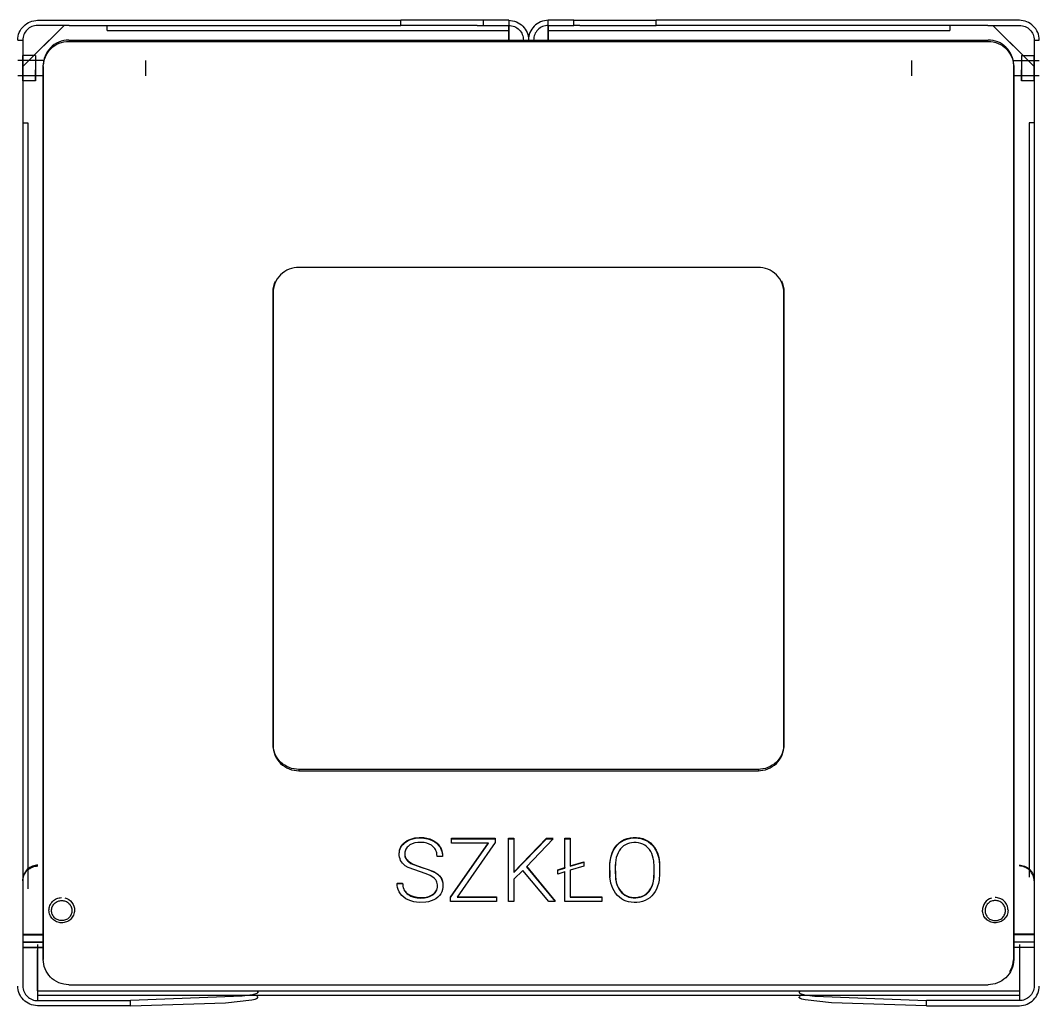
# Model space of a CAD drawing. Header units: millimetres. Extents: x 10366 to 28454, y 24552 to 29702.
# Drawn here: x 17586.3 to 17984.3, y 26669.4 to 27055.3 of the extents above; entities that cross this region are included whole.
import ezdxf

# ---------------------------------------------------------------- set-up
doc = ezdxf.new("R2010")
doc.units = ezdxf.units.MM
doc.header["$LTSCALE"] = 3
doc.layers.add('DomyÅ›lny', color=7, linetype='Continuous')

msp = doc.modelspace()

# ---------------------------------------------------------------- linework, layer by layer
at = {"layer": 'DomyÅ›lny'}
for p, q in [((17603.37, 27053.32), (17587.26, 27037.2)), ((17591.95, 27041.9), (17603.37, 27053.32)), ((17593.02, 27055.32), (17735.26, 27055.32)), ((17605.37, 27053.32), (17593.02, 27053.32)), ((17605.37, 27053.32), (17735.26, 27053.32)), ((17620.26, 27051.32), (17620.26, 27053.32)), ((17767.5, 27055.32), (17735.26, 27055.32)), ((17735.26, 27053.32), (17735.26, 27055.32)), ((17765.14, 27053.32), (17735.26, 27053.32)), ((17765.14, 27053.32), (17767.5, 27053.32)), ((17767.5, 27055.32), (17767.5, 27053.32)), ((17777.5, 27055.32), (17777.5, 27053.32)), ((17777.5, 27053.32), (17777.5, 27051.32)), ((17777.5, 27047.06), (17777.5, 27053.32)), ((17777.5, 27053.32), (17777.5, 27047.06)), ((17793.02, 27053.32), (17793.02, 27055.32)), ((17793.02, 27051.32), (17793.02, 27053.32)), ((17793.02, 27047.06), (17793.02, 27053.32)), ((17793.02, 27053.32), (17793.02, 27047.06)), ((17803.02, 27053.32), (17803.02, 27055.32)), ((17803.02, 27055.32), (17835.26, 27055.32)), ((17805.37, 27053.32), (17803.02, 27053.32)), ((17805.37, 27053.32), (17835.26, 27053.32)), ((17835.26, 27053.32), (17835.26, 27055.32)), ((17977.5, 27055.32), (17835.26, 27055.32)), ((17965.14, 27053.32), (17835.26, 27053.32)), ((17950.26, 27053.32), (17950.26, 27051.32)), ((17965.14, 27053.32), (17977.5, 27053.32)), ((17979.95, 27040.51), (17967.14, 27053.32)), ((17967.14, 27053.32), (17983.26, 27037.2)), ((17620.26, 27051.32), (17777.5, 27051.32)), ((17793.02, 27051.32), (17950.26, 27051.32)), ((17585.26, 27047.56), (17587.26, 27047.56)), ((17587.26, 27047.56), (17587.26, 26677.06)), ((17605.26, 27047.56), (17965.26, 27047.56)), ((17605.26, 27047.06), (17965.26, 27047.06)), ((17983.26, 27047.56), (17985.26, 27047.56)), ((17983.26, 27047.56), (17983.26, 26677.06)), ((17592.26, 27041.59), (17587.26, 27041.59)), ((17978.26, 27041.59), (17983.26, 27041.59)), ((17595.55, 27039.59), (17585.26, 27039.59)), ((17592.26, 27039.59), (17587.26, 27039.59)), ((17595.26, 26687.92), (17595.26, 27037.71)), ((17595.26, 27037.2), (17595.26, 26687.42)), ((17974.96, 27039.59), (17985.26, 27039.59)), ((17975.26, 26687.92), (17975.26, 27037.71)), ((17975.26, 27037.2), (17975.26, 26687.42)), ((17978.26, 27039.59), (17983.26, 27039.59)), ((17595.26, 27033.59), (17585.26, 27033.59)), ((17592.26, 27033.59), (17587.26, 27033.59)), ((17985.26, 27033.59), (17975.26, 27033.59)), ((17983.26, 27033.59), (17978.26, 27033.59)), ((17592.26, 27031.59), (17587.26, 27031.59)), ((17983.26, 27031.59), (17978.26, 27031.59)), ((17587.26, 27015.17), (17589.26, 27015.17)), ((17589.26, 27015.17), (17589.26, 26715.17)), ((17981.26, 27015.17), (17981.26, 26719.68)), ((17983.26, 27015.17), (17981.26, 27015.17)), ((17875.26, 26958.5), (17695.26, 26958.5)), ((17685.26, 26771.77), (17685.26, 26949.16)), ((17685.26, 26948.65), (17685.26, 26771.26)), ((17885.26, 26949.16), (17885.26, 26771.77)), ((17885.26, 26771.26), (17885.26, 26948.65)), ((17685.26, 26771.77), (17685.26, 26771.26)), ((17885.26, 26771.77), (17885.26, 26771.26)), ((17875.26, 26761.92), (17695.26, 26761.92)), ((17695.26, 26761.92), (17695.26, 26761.41)), ((17875.26, 26761.92), (17875.26, 26761.41)), ((17695.26, 26761.41), (17875.26, 26761.41)), ((17755.16, 26734.93), (17772.16, 26734.93)), ((17755.16, 26733.15), (17755.16, 26734.93)), ((17755.16, 26732.98), (17755.16, 26734.76)), ((17755.16, 26734.76), (17772.16, 26734.76)), ((17772.16, 26734.93), (17772.16, 26733.44)), ((17772.16, 26734.76), (17772.16, 26733.27)), ((17777.36, 26710.29), (17777.36, 26734.93)), ((17777.36, 26734.93), (17779.47, 26734.93)), ((17777.36, 26710.12), (17777.36, 26734.76)), ((17777.36, 26734.76), (17779.47, 26734.76)), ((17779.47, 26734.93), (17779.47, 26721.65)), ((17779.47, 26721.65), (17792.28, 26734.93)), ((17779.47, 26734.76), (17779.47, 26721.48)), ((17779.47, 26721.48), (17792.28, 26734.76)), ((17794.94, 26734.76), (17784.47, 26723.8)), ((17792.28, 26734.93), (17794.94, 26734.93)), ((17792.28, 26734.76), (17794.94, 26734.76)), ((17799.47, 26723.44), (17799.47, 26734.93)), ((17799.47, 26734.93), (17801.6, 26734.93)), ((17799.47, 26734.76), (17801.6, 26734.76)), ((17799.47, 26723.27), (17799.47, 26734.76)), ((17801.6, 26734.93), (17801.6, 26724.12)), ((17801.6, 26734.76), (17801.6, 26723.95)), ((17754.71, 26711.87), (17769.55, 26733.15)), ((17754.71, 26711.7), (17769.55, 26732.98)), ((17769.55, 26732.98), (17755.16, 26732.98)), ((17772.16, 26733.27), (17757.27, 26711.88)), ((17751.62, 26727.74), (17749.49, 26727.74)), ((17801.6, 26724.12), (17806.87, 26725.76)), ((17806.87, 26725.76), (17806.87, 26724.24)), ((17782.99, 26722.36), (17779.47, 26718.94)), ((17793.17, 26710.12), (17782.99, 26722.36)), ((17784.47, 26723.96), (17795.75, 26710.29)), ((17784.47, 26723.8), (17795.75, 26710.12)), ((17796.74, 26722.59), (17799.47, 26723.44)), ((17796.74, 26722.42), (17799.47, 26723.27)), ((17796.74, 26721.07), (17796.74, 26722.59)), ((17796.74, 26720.9), (17796.74, 26722.42)), ((17799.47, 26721.75), (17796.74, 26720.9)), ((17799.47, 26723.44), (17799.47, 26723.27)), ((17799.47, 26710.29), (17799.47, 26721.92)), ((17799.47, 26710.12), (17799.47, 26721.75)), ((17801.6, 26723.95), (17806.87, 26725.59)), ((17806.87, 26724.07), (17801.6, 26722.42)), ((17801.6, 26722.59), (17801.6, 26712.05)), ((17801.6, 26722.42), (17801.6, 26711.88)), ((17806.87, 26725.59), (17806.87, 26724.07)), ((17779.47, 26719.11), (17779.47, 26710.29)), ((17779.47, 26718.94), (17779.47, 26710.12)), ((17796.74, 26721.07), (17796.74, 26720.9)), ((17733.85, 26717.33), (17735.96, 26717.33)), ((17733.85, 26717.33), (17733.85, 26717.16)), ((17733.85, 26717.16), (17735.96, 26717.16)), ((17735.96, 26717.33), (17735.96, 26717.16)), ((17754.71, 26710.29), (17754.71, 26711.87)), ((17754.71, 26710.12), (17754.71, 26711.7)), ((17772.7, 26710.12), (17754.71, 26710.12)), ((17757.27, 26712.05), (17772.7, 26712.05)), ((17757.27, 26711.88), (17772.7, 26711.88)), ((17772.7, 26712.05), (17772.7, 26710.29)), ((17772.7, 26711.88), (17772.7, 26710.12)), ((17779.47, 26710.12), (17777.36, 26710.12)), ((17795.75, 26710.12), (17793.17, 26710.12)), ((17813.93, 26710.12), (17799.47, 26710.12)), ((17801.6, 26712.05), (17813.93, 26712.05)), ((17801.6, 26711.88), (17813.93, 26711.88)), ((17813.93, 26712.05), (17813.93, 26710.29)), ((17813.93, 26711.88), (17813.93, 26710.12)), ((17587.26, 26697.42), (17595.26, 26697.42)), ((17587.26, 26697.08), (17595.26, 26697.08)), ((17587.26, 26694.19), (17595.26, 26694.19)), ((17595.26, 26694.19), (17587.26, 26694.19)), ((17983.25, 26697.42), (17975.26, 26697.42)), ((17983.25, 26697.08), (17975.26, 26697.08)), ((17983.25, 26694.19), (17975.26, 26694.19)), ((17983.25, 26694.19), (17975.26, 26694.19)), ((17587.26, 26692.2), (17595.26, 26692.2)), ((17595.26, 26692.19), (17587.26, 26692.19)), ((17593.01, 26675.23), (17593.01, 26691.2)), ((17593.02, 26691.27), (17593.02, 26671.35)), ((17983.25, 26692.2), (17975.26, 26692.2)), ((17983.25, 26692.19), (17975.26, 26692.19)), ((17977.5, 26691.27), (17977.5, 26671.35)), ((17977.5, 26691.2), (17977.5, 26675.23)), ((17595.26, 26687.42), (17595.26, 26687.92)), ((17975.26, 26687.42), (17975.26, 26687.92)), ((17593.01, 26675.23), (17977.5, 26675.23)), ((17605.26, 26677.56), (17965.26, 26677.56)), ((17977.5, 26673.36), (17593.01, 26673.36)), ((17593.02, 26671.35), (17629.38, 26671.35)), ((17629.34, 26669.37), (17629.38, 26671.35)), ((17977.5, 26671.35), (17941.13, 26671.35)), ((17941.17, 26669.37), (17941.13, 26671.35)), ((17629.34, 26669.37), (17593.02, 26669.37)), ((17941.17, 26669.37), (17977.5, 26669.37))]:
    msp.add_line(p, q, dxfattribs=at)
for points in [[(17585.26, 27047.56, 0), (17585.29, 27048.33, 0), (17585.41, 27049.1, 0), (17585.6, 27049.85, 0), (17585.86, 27050.57, 0), (17586.2, 27051.26, 0), (17586.6, 27051.92, 0), (17587.06, 27052.53, 0), (17587.57, 27053.09, 0), (17588.14, 27053.59, 0), (17588.75, 27054.04, 0), (17589.4, 27054.43, 0), (17590.09, 27054.74, 0), (17590.8, 27054.99, 0), (17591.53, 27055.17, 0), (17592.27, 27055.28, 0), (17593.02, 27055.32, 0)], [(17593.02, 27053.32, 0), (17592.44, 27053.29, 0), (17591.87, 27053.2, 0), (17591.31, 27053.06, 0), (17590.77, 27052.86, 0), (17590.25, 27052.61, 0), (17589.77, 27052.32, 0), (17589.32, 27051.97, 0), (17588.9, 27051.59, 0), (17588.53, 27051.17, 0), (17588.2, 27050.71, 0), (17587.91, 27050.23, 0), (17587.68, 27049.72, 0), (17587.49, 27049.2, 0), (17587.36, 27048.66, 0), (17587.28, 27048.11, 0), (17587.26, 27047.56, 0)], [(17777.5, 27055.32, 0), (17777.5, 27055.32, 0), (17777.5, 27055.32, 0), (17777.5, 27055.32, 0), (17777.5, 27055.32, 0), (17777.5, 27055.32, 0), (17777.5, 27055.32, 0), (17777.5, 27055.32, 0), (17777.5, 27055.32, 0), (17777.5, 27055.32, 0), (17777.49, 27055.32, 0), (17777.49, 27055.32, 0), (17777.48, 27055.32, 0), (17777.43, 27055.32, 0), (17777.2, 27055.32, 0), (17776.26, 27055.32, 0), (17767.5, 27055.32, 0)], [(17767.5, 27053.32, 0), (17777.5, 27053.32, 0)], [(17777.5, 27055.32, 0), (17778.27, 27055.28, 0), (17779.04, 27055.16, 0), (17779.78, 27054.97, 0), (17780.51, 27054.71, 0), (17781.2, 27054.38, 0), (17781.85, 27053.98, 0), (17782.46, 27053.52, 0), (17783.03, 27053, 0), (17783.53, 27052.44, 0), (17783.98, 27051.82, 0), (17784.36, 27051.17, 0), (17784.68, 27050.49, 0), (17784.93, 27049.78, 0), (17785.11, 27049.05, 0), (17785.22, 27048.3, 0), (17785.26, 27047.56, 0)], [(17777.5, 27053.32, 0), (17778.08, 27053.29, 0), (17778.65, 27053.2, 0), (17779.2, 27053.06, 0), (17779.74, 27052.86, 0), (17780.26, 27052.61, 0), (17780.74, 27052.32, 0), (17781.19, 27051.97, 0), (17781.61, 27051.59, 0), (17781.98, 27051.17, 0), (17782.32, 27050.71, 0), (17782.6, 27050.23, 0), (17782.83, 27049.72, 0), (17783.02, 27049.2, 0), (17783.15, 27048.66, 0), (17783.23, 27048.11, 0), (17783.26, 27047.56, 0)], [(17793.02, 27055.32, 0), (17792.24, 27055.28, 0), (17791.48, 27055.16, 0), (17790.73, 27054.97, 0), (17790, 27054.71, 0), (17789.31, 27054.38, 0), (17788.66, 27053.98, 0), (17788.05, 27053.52, 0), (17787.49, 27053, 0), (17786.98, 27052.44, 0), (17786.53, 27051.82, 0), (17786.15, 27051.17, 0), (17785.83, 27050.49, 0), (17785.58, 27049.78, 0), (17785.4, 27049.05, 0), (17785.29, 27048.3, 0), (17785.26, 27047.56, 0)], [(17793.02, 27053.32, 0), (17792.44, 27053.29, 0), (17791.87, 27053.2, 0), (17791.31, 27053.06, 0), (17790.77, 27052.86, 0), (17790.25, 27052.61, 0), (17789.77, 27052.32, 0), (17789.32, 27051.97, 0), (17788.9, 27051.59, 0), (17788.53, 27051.17, 0), (17788.2, 27050.71, 0), (17787.91, 27050.23, 0), (17787.68, 27049.72, 0), (17787.49, 27049.2, 0), (17787.36, 27048.66, 0), (17787.28, 27048.11, 0), (17787.26, 27047.56, 0)], [(17803.02, 27055.32, 0), (17793.02, 27055.32, 0)], [(17793.02, 27053.32, 0), (17793.02, 27053.32, 0), (17793.02, 27053.32, 0), (17793.02, 27053.32, 0), (17793.02, 27053.32, 0), (17793.02, 27053.32, 0), (17793.02, 27053.32, 0), (17793.02, 27053.32, 0), (17793.02, 27053.32, 0), (17793.02, 27053.32, 0), (17793.02, 27053.32, 0), (17793.02, 27053.32, 0), (17793.03, 27053.32, 0), (17793.09, 27053.32, 0), (17793.31, 27053.32, 0), (17794.25, 27053.32, 0), (17803.02, 27053.32, 0)], [(17985.26, 27047.56, 0), (17985.22, 27048.33, 0), (17985.1, 27049.1, 0), (17984.91, 27049.85, 0), (17984.65, 27050.57, 0), (17984.31, 27051.26, 0), (17983.92, 27051.92, 0), (17983.46, 27052.53, 0), (17982.94, 27053.09, 0), (17982.37, 27053.59, 0), (17981.76, 27054.04, 0), (17981.11, 27054.43, 0), (17980.42, 27054.74, 0), (17979.71, 27054.99, 0), (17978.98, 27055.17, 0), (17978.24, 27055.28, 0), (17977.5, 27055.32, 0)], [(17977.5, 27053.32, 0), (17978.08, 27053.29, 0), (17978.65, 27053.2, 0), (17979.2, 27053.06, 0), (17979.74, 27052.86, 0), (17980.26, 27052.61, 0), (17980.74, 27052.32, 0), (17981.19, 27051.97, 0), (17981.61, 27051.59, 0), (17981.98, 27051.17, 0), (17982.32, 27050.71, 0), (17982.6, 27050.23, 0), (17982.83, 27049.72, 0), (17983.02, 27049.2, 0), (17983.15, 27048.66, 0), (17983.23, 27048.11, 0), (17983.26, 27047.56, 0)], [(17605.26, 27047.56, 0), (17604.23, 27047.51, 0), (17603.23, 27047.36, 0), (17602.25, 27047.1, 0), (17601.3, 27046.76, 0), (17600.4, 27046.32, 0), (17599.55, 27045.8, 0), (17598.77, 27045.2, 0), (17598.05, 27044.54, 0), (17597.4, 27043.81, 0), (17596.83, 27043.02, 0), (17596.35, 27042.19, 0), (17595.95, 27041.31, 0), (17595.64, 27040.42, 0), (17595.42, 27039.49, 0), (17595.29, 27038.61, 0), (17595.26, 27037.71, 0)], [(17595.26, 27037.2, 0), (17595.31, 27038.2, 0), (17595.46, 27039.18, 0), (17595.71, 27040.14, 0), (17596.06, 27041.06, 0), (17596.49, 27041.94, 0), (17597.01, 27042.77, 0), (17597.6, 27043.54, 0), (17598.27, 27044.25, 0), (17599, 27044.89, 0), (17599.78, 27045.45, 0), (17600.61, 27045.93, 0), (17601.49, 27046.33, 0), (17602.38, 27046.64, 0), (17603.31, 27046.87, 0), (17604.28, 27047.01, 0), (17605.26, 27047.06, 0)], [(17975.26, 27037.71, 0), (17975.2, 27038.7, 0), (17975.05, 27039.69, 0), (17974.8, 27040.64, 0), (17974.46, 27041.57, 0), (17974.02, 27042.45, 0), (17973.5, 27043.28, 0), (17972.91, 27044.05, 0), (17972.24, 27044.76, 0), (17971.52, 27045.39, 0), (17970.73, 27045.96, 0), (17969.9, 27046.44, 0), (17969.02, 27046.84, 0), (17968.13, 27047.15, 0), (17967.2, 27047.37, 0), (17966.23, 27047.51, 0), (17965.26, 27047.56, 0)], [(17965.26, 27047.06, 0), (17966.28, 27047, 0), (17967.28, 27046.85, 0), (17968.27, 27046.6, 0), (17969.21, 27046.25, 0), (17970.11, 27045.81, 0), (17970.96, 27045.3, 0), (17971.75, 27044.7, 0), (17972.47, 27044.03, 0), (17973.11, 27043.3, 0), (17973.68, 27042.51, 0), (17974.16, 27041.68, 0), (17974.56, 27040.8, 0), (17974.87, 27039.91, 0), (17975.09, 27038.98, 0), (17975.22, 27038.11, 0), (17975.26, 27037.2, 0)], [(17592.26, 27041.59, 0), (17592.26, 27041.59, 0), (17592.26, 27041.59, 0), (17592.26, 27041.59, 0), (17592.26, 27041.59, 0), (17592.26, 27041.59, 0), (17592.26, 27041.59, 0), (17592.26, 27041.59, 0), (17592.26, 27041.59, 0), (17592.26, 27041.59, 0), (17592.26, 27041.59, 0), (17592.26, 27041.58, 0), (17592.26, 27041.57, 0), (17592.26, 27041.51, 0), (17592.26, 27041.27, 0), (17592.26, 27038.69, 0), (17592.26, 27032.23, 0), (17592.26, 27031.59, 0), (17592.26, 27031.59, 0), (17592.26, 27031.59, 0), (17592.26, 27031.59, 0), (17592.26, 27031.59, 0), (17592.26, 27031.59, 0), (17592.26, 27031.59, 0), (17592.26, 27031.59, 0), (17592.26, 27031.59, 0), (17592.26, 27031.59, 0), (17592.26, 27031.59, 0), (17592.26, 27031.59, 0), (17592.26, 27031.59, 0), (17592.26, 27031.59, 0), (17592.26, 27031.59, 0), (17592.26, 27031.59, 0), (17592.26, 27031.59, 0), (17592.26, 27031.59, 0), (17592.26, 27031.61, 0), (17592.26, 27031.66, 0), (17592.26, 27031.9, 0), (17592.26, 27032.91, 0), (17592.26, 27035.9, 0)], [(17978.26, 27041.59, 0), (17978.26, 27041.59, 0), (17978.26, 27041.59, 0), (17978.26, 27041.59, 0), (17978.26, 27041.59, 0), (17978.26, 27041.59, 0), (17978.26, 27041.59, 0), (17978.26, 27041.59, 0), (17978.26, 27041.59, 0), (17978.26, 27041.59, 0), (17978.26, 27041.59, 0), (17978.26, 27041.58, 0), (17978.26, 27041.57, 0), (17978.26, 27041.51, 0), (17978.26, 27041.27, 0), (17978.26, 27038.69, 0), (17978.26, 27032.23, 0), (17978.26, 27031.59, 0), (17978.26, 27031.59, 0), (17978.26, 27031.59, 0), (17978.26, 27031.59, 0), (17978.26, 27031.59, 0), (17978.26, 27031.59, 0), (17978.26, 27031.59, 0), (17978.26, 27031.59, 0), (17978.26, 27031.59, 0), (17978.26, 27031.59, 0), (17978.26, 27031.59, 0), (17978.26, 27031.59, 0), (17978.26, 27031.59, 0), (17978.26, 27031.59, 0), (17978.26, 27031.59, 0), (17978.26, 27031.59, 0), (17978.26, 27031.59, 0), (17978.26, 27031.59, 0), (17978.26, 27031.61, 0), (17978.26, 27031.66, 0), (17978.26, 27031.9, 0), (17978.26, 27032.91, 0), (17978.26, 27035.9, 0)], [(17587.26, 27039.59, 0), (17587.26, 27039.59, 0), (17587.26, 27039.59, 0), (17587.26, 27039.59, 0), (17587.26, 27039.59, 0), (17587.26, 27039.59, 0), (17587.26, 27039.59, 0), (17587.26, 27039.59, 0), (17587.26, 27039.59, 0), (17587.26, 27039.59, 0), (17587.26, 27039.59, 0), (17587.26, 27039.59, 0), (17587.26, 27039.58, 0), (17587.26, 27039.57, 0), (17587.26, 27039.5, 0), (17587.26, 27039.22, 0), (17587.26, 27033.59, 0)], [(17635.26, 27039.59, 0), (17635.26, 27039.59, 0), (17635.26, 27039.59, 0), (17635.26, 27039.59, 0), (17635.26, 27039.59, 0), (17635.26, 27039.59, 0), (17635.26, 27039.59, 0), (17635.26, 27039.59, 0), (17635.26, 27039.59, 0), (17635.26, 27039.59, 0), (17635.26, 27039.59, 0), (17635.26, 27039.59, 0), (17635.26, 27039.58, 0), (17635.26, 27039.57, 0), (17635.26, 27039.5, 0), (17635.26, 27039.22, 0), (17635.26, 27033.59, 0)], [(17935.26, 27039.59, 0), (17935.26, 27039.59, 0), (17935.26, 27039.59, 0), (17935.26, 27039.59, 0), (17935.26, 27039.59, 0), (17935.26, 27039.59, 0), (17935.26, 27039.59, 0), (17935.26, 27039.59, 0), (17935.26, 27039.59, 0), (17935.26, 27039.59, 0), (17935.26, 27039.59, 0), (17935.26, 27039.59, 0), (17935.26, 27039.58, 0), (17935.26, 27039.57, 0), (17935.26, 27039.5, 0), (17935.26, 27039.22, 0), (17935.26, 27033.59, 0)], [(17983.26, 27039.59, 0), (17983.26, 27039.59, 0), (17983.26, 27039.59, 0), (17983.26, 27039.59, 0), (17983.26, 27039.59, 0), (17983.26, 27039.59, 0), (17983.26, 27039.59, 0), (17983.26, 27039.59, 0), (17983.26, 27039.59, 0), (17983.26, 27039.59, 0), (17983.26, 27039.59, 0), (17983.26, 27039.59, 0), (17983.26, 27039.58, 0), (17983.26, 27039.57, 0), (17983.26, 27039.5, 0), (17983.26, 27039.22, 0), (17983.26, 27033.59, 0)], [(17695.26, 26958.5, 0), (17694.36, 26958.46, 0), (17693.44, 26958.34, 0), (17692.5, 26958.12, 0), (17691.57, 26957.81, 0), (17690.66, 26957.4, 0), (17689.78, 26956.9, 0), (17688.95, 26956.3, 0), (17688.18, 26955.62, 0), (17687.49, 26954.86, 0), (17686.89, 26954.04, 0), (17686.37, 26953.17, 0), (17685.96, 26952.28, 0), (17685.64, 26951.36, 0), (17685.42, 26950.44, 0), (17685.3, 26949.53, 0), (17685.26, 26948.65, 0)], [(17885.26, 26948.65, 0), (17885.22, 26949.53, 0), (17885.09, 26950.44, 0), (17884.87, 26951.36, 0), (17884.55, 26952.28, 0), (17884.14, 26953.17, 0), (17883.63, 26954.04, 0), (17883.02, 26954.86, 0), (17882.33, 26955.62, 0), (17881.56, 26956.3, 0), (17880.73, 26956.9, 0), (17879.85, 26957.4, 0), (17878.94, 26957.81, 0), (17878.01, 26958.12, 0), (17877.08, 26958.34, 0), (17876.15, 26958.46, 0), (17875.26, 26958.5, 0)], [(17685.26, 26949.16, 0), (17685.31, 26950.15, 0), (17685.47, 26951.17, 0), (17685.74, 26952.19, 0), (17686.14, 26953.21, 0)], [(17884.32, 26953.32, 0), (17884.74, 26952.28, 0), (17885.03, 26951.22, 0), (17885.2, 26950.18, 0), (17885.26, 26949.16, 0)], [(17695.26, 26761.92, 0), (17694.36, 26761.96, 0), (17693.44, 26762.08, 0), (17692.5, 26762.3, 0), (17691.57, 26762.61, 0), (17690.66, 26763.02, 0), (17689.78, 26763.52, 0), (17688.95, 26764.12, 0), (17688.18, 26764.8, 0), (17687.49, 26765.56, 0), (17686.89, 26766.38, 0), (17686.37, 26767.24, 0), (17685.96, 26768.14, 0), (17685.64, 26769.06, 0), (17685.42, 26769.98, 0), (17685.3, 26770.88, 0), (17685.26, 26771.77, 0)], [(17685.26, 26771.26, 0), (17685.3, 26770.38, 0), (17685.42, 26769.47, 0), (17685.64, 26768.55, 0), (17685.96, 26767.63, 0), (17686.37, 26766.73, 0), (17686.89, 26765.87, 0), (17687.49, 26765.05, 0), (17688.18, 26764.29, 0), (17688.95, 26763.61, 0), (17689.78, 26763.01, 0), (17690.66, 26762.51, 0), (17691.57, 26762.1, 0), (17692.5, 26761.79, 0), (17693.44, 26761.57, 0), (17694.36, 26761.45, 0), (17695.26, 26761.41, 0)], [(17885.26, 26771.77, 0), (17885.22, 26770.88, 0), (17885.09, 26769.98, 0), (17884.87, 26769.06, 0), (17884.55, 26768.14, 0), (17884.14, 26767.24, 0), (17883.63, 26766.38, 0), (17883.02, 26765.56, 0), (17882.33, 26764.8, 0), (17881.56, 26764.12, 0), (17880.73, 26763.52, 0), (17879.85, 26763.02, 0), (17878.94, 26762.61, 0), (17878.01, 26762.3, 0), (17877.08, 26762.08, 0), (17876.15, 26761.96, 0), (17875.26, 26761.92, 0)], [(17875.26, 26761.41, 0), (17876.15, 26761.45, 0), (17877.08, 26761.57, 0), (17878.01, 26761.79, 0), (17878.94, 26762.1, 0), (17879.85, 26762.51, 0), (17880.73, 26763.01, 0), (17881.56, 26763.61, 0), (17882.33, 26764.29, 0), (17883.02, 26765.05, 0), (17883.63, 26765.87, 0), (17884.14, 26766.73, 0), (17884.55, 26767.63, 0), (17884.87, 26768.55, 0), (17885.09, 26769.47, 0), (17885.22, 26770.38, 0), (17885.26, 26771.26, 0)], [(17734.64, 26728.92, 0), (17734.68, 26729.62, 0), (17734.79, 26730.29, 0), (17734.99, 26730.93, 0), (17735.26, 26731.53, 0), (17735.6, 26732.1, 0), (17736.03, 26732.63, 0), (17736.53, 26733.12, 0), (17737.11, 26733.59, 0), (17737.75, 26734, 0), (17738.42, 26734.35, 0), (17739.14, 26734.65, 0), (17740.71, 26735.07, 0), (17742.45, 26735.26, 0), (17744.25, 26735.21, 0), (17745.91, 26734.91, 0), (17746.68, 26734.66, 0), (17747.42, 26734.35, 0), (17748.12, 26733.98, 0), (17748.76, 26733.57, 0), (17749.34, 26733.1, 0), (17749.85, 26732.58, 0), (17750.31, 26732.01, 0), (17750.71, 26731.4, 0), (17751.04, 26730.75, 0), (17751.29, 26730.08, 0), (17751.47, 26729.38, 0), (17751.58, 26728.66, 0), (17751.62, 26727.91, 0)], [(17749.64, 26716.18, 0), (17749.62, 26716.73, 0), (17749.53, 26717.25, 0), (17749.39, 26717.74, 0), (17749.2, 26718.19, 0), (17748.94, 26718.61, 0), (17748.63, 26719, 0), (17748.27, 26719.35, 0), (17747.84, 26719.68, 0), (17746.7, 26720.33, 0), (17745.18, 26720.95, 0), (17738.1, 26723.47, 0), (17736.96, 26724.2, 0), (17736.4, 26724.67, 0), (17735.92, 26725.17, 0), (17735.52, 26725.71, 0), (17735.19, 26726.28, 0), (17734.94, 26726.88, 0), (17734.76, 26727.52, 0), (17734.66, 26728.19, 0), (17734.64, 26728.88, 0), (17734.69, 26729.53, 0), (17734.8, 26730.16, 0), (17734.98, 26730.75, 0), (17735.23, 26731.31, 0), (17735.55, 26731.85, 0), (17735.94, 26732.35, 0), (17736.39, 26732.82, 0), (17736.91, 26733.27, 0), (17737.49, 26733.67, 0), (17738.1, 26734.03, 0), (17739.45, 26734.58, 0), (17740.94, 26734.94, 0), (17742.59, 26735.09, 0), (17744.27, 26735.04, 0), (17745.82, 26734.76, 0), (17747.26, 26734.26, 0), (17748.54, 26733.55, 0), (17749.1, 26733.13, 0), (17749.61, 26732.67, 0), (17750.07, 26732.16, 0), (17750.47, 26731.61, 0), (17750.82, 26731.02, 0), (17751.11, 26730.41, 0), (17751.33, 26729.78, 0), (17751.49, 26729.12, 0), (17751.59, 26728.44, 0), (17751.62, 26727.74, 0)], [(17817.18, 26719.68, 0), (17817.15, 26725.18, 0), (17817.32, 26726.6, 0), (17817.61, 26727.94, 0), (17818.02, 26729.19, 0), (17818.56, 26730.37, 0), (17819.2, 26731.43, 0), (17819.95, 26732.37, 0), (17820.8, 26733.18, 0), (17821.75, 26733.87, 0), (17822.78, 26734.43, 0), (17823.89, 26734.85, 0), (17825.06, 26735.12, 0), (17826.3, 26735.26, 0), (17827.58, 26735.25, 0), (17828.81, 26735.09, 0), (17829.97, 26734.8, 0), (17831.06, 26734.37, 0), (17832.09, 26733.8, 0), (17833.02, 26733.11, 0), (17833.84, 26732.3, 0), (17834.57, 26731.37, 0), (17835.19, 26730.33, 0), (17835.71, 26729.18, 0), (17836.11, 26727.94, 0), (17836.39, 26726.63, 0), (17836.55, 26725.24, 0), (17836.6, 26721.27, 0)], [(17749.49, 26727.74, 0), (17749.41, 26728.74, 0), (17749.32, 26729.21, 0), (17749.19, 26729.66, 0), (17749.02, 26730.09, 0), (17748.81, 26730.5, 0), (17748.57, 26730.88, 0), (17748.28, 26731.24, 0), (17747.96, 26731.59, 0), (17747.22, 26732.2, 0), (17746.37, 26732.68, 0), (17745.41, 26733.02, 0), (17744.36, 26733.24, 0), (17743.19, 26733.32, 0), (17741.93, 26733.27, 0), (17740.78, 26733.09, 0), (17739.75, 26732.77, 0), (17738.85, 26732.32, 0), (17738.44, 26732.04, 0), (17738.08, 26731.74, 0), (17737.75, 26731.42, 0), (17737.48, 26731.08, 0), (17737.25, 26730.71, 0), (17737.06, 26730.33, 0), (17736.92, 26729.92, 0), (17736.83, 26729.5, 0), (17736.78, 26729.05, 0), (17736.77, 26728.6, 0), (17736.81, 26728.16, 0), (17736.89, 26727.74, 0), (17737.02, 26727.35, 0), (17737.2, 26726.97, 0), (17737.42, 26726.62, 0), (17737.68, 26726.28, 0), (17737.99, 26725.97, 0), (17738.34, 26725.67, 0), (17739.2, 26725.12, 0), (17740.27, 26724.6, 0), (17743.06, 26723.65, 0), (17745.96, 26722.76, 0), (17748.1, 26721.84, 0), (17748.92, 26721.36, 0), (17749.62, 26720.83, 0), (17750.23, 26720.26, 0), (17750.74, 26719.64, 0), (17751.15, 26718.98, 0), (17751.46, 26718.26, 0), (17751.66, 26717.48, 0), (17751.76, 26716.64, 0), (17751.76, 26715.73, 0), (17751.62, 26714.82, 0), (17751.36, 26713.98, 0), (17750.97, 26713.21, 0), (17750.45, 26712.5, 0), (17749.79, 26711.85, 0), (17749.01, 26711.27, 0), (17748.15, 26710.78, 0), (17747.2, 26710.39, 0), (17746.16, 26710.09, 0), (17745.05, 26709.9, 0), (17742.61, 26709.79, 0), (17741.43, 26709.89, 0), (17740.3, 26710.09, 0), (17739.22, 26710.39, 0), (17738.18, 26710.78, 0), (17737.24, 26711.26, 0), (17736.41, 26711.82, 0), (17735.69, 26712.47, 0), (17735.08, 26713.19, 0), (17734.6, 26713.98, 0), (17734.23, 26714.82, 0), (17733.99, 26715.72, 0), (17733.88, 26716.43, 0), (17733.85, 26717.16, 0)], [(17736.77, 26728.94, 0), (17736.8, 26728.37, 0), (17736.92, 26727.83, 0), (17737.1, 26727.33, 0), (17737.36, 26726.86, 0), (17737.7, 26726.43, 0), (17738.11, 26726.03, 0), (17738.6, 26725.66, 0), (17739.84, 26724.96, 0), (17741.44, 26724.32, 0), (17748.18, 26721.97, 0), (17749.02, 26721.46, 0), (17749.75, 26720.89, 0), (17750.36, 26720.28, 0), (17750.87, 26719.62, 0), (17751.27, 26718.91, 0), (17751.55, 26718.13, 0), (17751.72, 26717.29, 0), (17751.77, 26716.38, 0)], [(17593.15, 26724.42, 0), (17592.62, 26724.4, 0), (17592.07, 26724.32, 0), (17591.53, 26724.2, 0), (17590.98, 26724.01, 0), (17590.44, 26723.77, 0), (17589.92, 26723.47, 0), (17589.43, 26723.12, 0), (17588.98, 26722.72, 0), (17588.57, 26722.27, 0), (17588.22, 26721.79, 0), (17587.91, 26721.28, 0), (17587.67, 26720.75, 0), (17587.48, 26720.21, 0), (17587.35, 26719.67, 0), (17587.28, 26719.14, 0), (17587.26, 26718.61, 0)], [(17587.26, 26718.28, 0), (17587.28, 26718.8, 0), (17587.35, 26719.33, 0), (17587.48, 26719.87, 0), (17587.67, 26720.41, 0), (17587.91, 26720.94, 0), (17588.22, 26721.45, 0), (17588.57, 26721.93, 0), (17588.98, 26722.38, 0), (17589.43, 26722.78, 0), (17589.92, 26723.13, 0), (17590.44, 26723.43, 0), (17590.98, 26723.67, 0), (17591.53, 26723.86, 0), (17592.07, 26723.98, 0), (17592.62, 26724.06, 0), (17593.15, 26724.08, 0)], [(17819.24, 26724.64, 0), (17819.27, 26719.95, 0), (17819.41, 26718.76, 0), (17819.65, 26717.65, 0), (17819.98, 26716.62, 0), (17820.4, 26715.68, 0), (17820.92, 26714.81, 0), (17821.53, 26714.03, 0), (17822.21, 26713.37, 0), (17822.95, 26712.81, 0), (17823.77, 26712.38, 0), (17824.65, 26712.06, 0), (17825.6, 26711.85, 0), (17826.61, 26711.77, 0), (17827.66, 26711.8, 0), (17828.65, 26711.94, 0), (17829.57, 26712.19, 0), (17830.41, 26712.56, 0), (17831.19, 26713.05, 0), (17831.89, 26713.64, 0), (17832.52, 26714.35, 0), (17833.07, 26715.16, 0), (17833.53, 26716.06, 0), (17833.9, 26717.05, 0), (17834.18, 26718.13, 0), (17834.37, 26719.29, 0), (17834.48, 26721.78, 0), (17834.48, 26723.95, 0)], [(17977.36, 26724.42, 0), (17977.89, 26724.4, 0), (17978.44, 26724.32, 0), (17978.98, 26724.2, 0), (17979.53, 26724.01, 0), (17980.07, 26723.77, 0), (17980.59, 26723.47, 0), (17981.08, 26723.12, 0), (17981.53, 26722.72, 0), (17981.94, 26722.27, 0), (17982.29, 26721.79, 0), (17982.6, 26721.28, 0), (17982.84, 26720.75, 0), (17983.03, 26720.21, 0), (17983.15, 26719.67, 0), (17983.23, 26719.14, 0), (17983.25, 26718.61, 0)], [(17983.25, 26718.28, 0), (17983.23, 26718.8, 0), (17983.15, 26719.33, 0), (17983.03, 26719.87, 0), (17982.84, 26720.41, 0), (17982.6, 26720.94, 0), (17982.29, 26721.45, 0), (17981.94, 26721.93, 0), (17981.53, 26722.38, 0), (17981.08, 26722.78, 0), (17980.59, 26723.13, 0), (17980.07, 26723.43, 0), (17979.53, 26723.67, 0), (17978.98, 26723.86, 0), (17978.44, 26723.98, 0), (17977.89, 26724.06, 0), (17977.36, 26724.08, 0)], [(17735.96, 26717.33, 0), (17735.99, 26716.74, 0), (17736.07, 26716.18, 0), (17736.2, 26715.64, 0), (17736.39, 26715.14, 0), (17736.63, 26714.67, 0), (17736.92, 26714.23, 0), (17737.27, 26713.81, 0), (17737.67, 26713.43, 0), (17738.13, 26713.08, 0), (17738.62, 26712.76, 0), (17739.15, 26712.49, 0), (17740.31, 26712.07, 0), (17741.61, 26711.81, 0), (17743.06, 26711.71, 0), (17744.56, 26711.79, 0), (17745.89, 26712.05, 0), (17746.5, 26712.25, 0), (17747.07, 26712.5, 0), (17747.59, 26712.79, 0), (17748.07, 26713.13, 0), (17748.49, 26713.5, 0), (17748.84, 26713.9, 0), (17749.13, 26714.33, 0), (17749.36, 26714.79, 0), (17749.52, 26715.28, 0), (17749.61, 26715.8, 0), (17749.64, 26716.35, 0)], [(17735.96, 26717.16, 0), (17735.99, 26716.57, 0), (17736.07, 26716.01, 0), (17736.2, 26715.48, 0), (17736.39, 26714.97, 0), (17736.63, 26714.5, 0), (17736.92, 26714.06, 0), (17737.27, 26713.64, 0), (17737.67, 26713.26, 0), (17738.13, 26712.91, 0), (17738.62, 26712.59, 0), (17739.15, 26712.32, 0), (17740.31, 26711.9, 0), (17741.61, 26711.64, 0), (17743.06, 26711.54, 0), (17744.56, 26711.62, 0), (17745.89, 26711.88, 0), (17746.5, 26712.08, 0), (17747.07, 26712.33, 0), (17747.59, 26712.62, 0), (17748.07, 26712.96, 0), (17748.49, 26713.33, 0), (17748.84, 26713.73, 0), (17749.13, 26714.16, 0), (17749.36, 26714.62, 0), (17749.52, 26715.11, 0), (17749.61, 26715.63, 0), (17749.64, 26716.18, 0)], [(17597.48, 26706.78, 0), (17597.5, 26707.21, 0), (17597.56, 26707.66, 0), (17597.67, 26708.1, 0), (17597.82, 26708.55, 0), (17598.01, 26708.99, 0), (17598.26, 26709.42, 0), (17598.55, 26709.82, 0), (17598.88, 26710.2, 0), (17599.25, 26710.54, 0), (17599.65, 26710.84, 0), (17600.07, 26711.1, 0), (17600.52, 26711.31, 0), (17600.97, 26711.48, 0), (17601.42, 26711.6, 0), (17601.88, 26711.67, 0), (17602.32, 26711.7, 0)], [(17603.67, 26711.57, 0), (17604.45, 26711.31, 0), (17605.19, 26710.92, 0), (17605.87, 26710.4, 0), (17606.46, 26709.77, 0), (17606.92, 26709.06, 0), (17607.24, 26708.3, 0), (17607.42, 26707.53, 0), (17607.48, 26706.78, 0)], [(17966.56, 26711.49, 0), (17965.82, 26711.2, 0), (17965.13, 26710.79, 0), (17964.5, 26710.26, 0), (17963.96, 26709.64, 0), (17963.54, 26708.95, 0), (17963.25, 26708.23, 0), (17963.08, 26707.49, 0), (17963.03, 26706.78, 0)], [(17973.03, 26706.78, 0), (17973.01, 26707.23, 0), (17972.94, 26707.69, 0), (17972.83, 26708.15, 0), (17972.67, 26708.62, 0), (17972.46, 26709.07, 0), (17972.19, 26709.51, 0), (17971.88, 26709.92, 0), (17971.53, 26710.3, 0), (17971.13, 26710.64, 0), (17970.71, 26710.94, 0), (17970.26, 26711.19, 0), (17969.8, 26711.39, 0), (17969.33, 26711.54, 0), (17968.86, 26711.64, 0), (17968.39, 26711.69, 0), (17967.94, 26711.71, 0)], [(17607.48, 26706.78, 0), (17607.46, 26706.28, 0), (17607.38, 26705.8, 0), (17607.26, 26705.32, 0), (17607.09, 26704.85, 0), (17606.87, 26704.41, 0), (17606.61, 26703.99, 0), (17606.31, 26703.6, 0), (17605.97, 26703.24, 0), (17605.59, 26702.91, 0), (17605.19, 26702.63, 0), (17604.75, 26702.38, 0), (17604.3, 26702.18, 0), (17603.85, 26702.03, 0), (17603.37, 26701.92, 0), (17602.9, 26701.85, 0), (17602.41, 26701.84, 0), (17601.91, 26701.87, 0), (17601.42, 26701.95, 0), (17600.94, 26702.08, 0), (17600.48, 26702.25, 0), (17600.04, 26702.47, 0), (17599.63, 26702.72, 0), (17599.25, 26703.01, 0), (17598.9, 26703.33, 0), (17598.58, 26703.69, 0), (17598.3, 26704.07, 0), (17598.05, 26704.49, 0), (17597.85, 26704.92, 0), (17597.69, 26705.36, 0), (17597.57, 26705.83, 0), (17597.5, 26706.3, 0), (17597.48, 26706.78, 0)], [(17973.03, 26706.78, 0), (17973.01, 26706.28, 0), (17972.93, 26705.8, 0), (17972.81, 26705.32, 0), (17972.64, 26704.85, 0), (17972.42, 26704.41, 0), (17972.16, 26703.99, 0), (17971.85, 26703.6, 0), (17971.51, 26703.24, 0), (17971.14, 26702.91, 0), (17970.74, 26702.62, 0), (17970.3, 26702.38, 0), (17969.85, 26702.18, 0), (17969.39, 26702.02, 0), (17968.92, 26701.92, 0), (17968.44, 26701.85, 0), (17967.96, 26701.84, 0), (17967.46, 26701.87, 0), (17966.97, 26701.95, 0), (17966.49, 26702.08, 0), (17966.03, 26702.25, 0), (17965.59, 26702.47, 0), (17965.17, 26702.72, 0), (17964.8, 26703.01, 0), (17964.45, 26703.33, 0), (17964.13, 26703.69, 0), (17963.84, 26704.08, 0), (17963.6, 26704.49, 0), (17963.4, 26704.92, 0), (17963.24, 26705.37, 0), (17963.12, 26705.83, 0), (17963.05, 26706.31, 0), (17963.03, 26706.78, 0)], [(17593.01, 26693.32, 0), (17593.01, 26693.3, 0), (17593.01, 26693.19, 0), (17593.01, 26692.77, 0), (17593.01, 26691.2, 0)], [(17977.5, 26693.32, 0), (17977.5, 26693.3, 0), (17977.5, 26693.19, 0), (17977.5, 26692.77, 0), (17977.5, 26691.2, 0)], [(17605.26, 26677.56, 0), (17604.24, 26677.62, 0), (17603.23, 26677.77, 0), (17602.25, 26678.02, 0), (17601.31, 26678.36, 0), (17600.41, 26678.8, 0), (17599.56, 26679.32, 0), (17598.78, 26679.91, 0), (17598.06, 26680.58, 0), (17597.41, 26681.3, 0), (17596.84, 26682.09, 0), (17596.36, 26682.92, 0), (17595.96, 26683.79, 0), (17595.65, 26684.68, 0), (17595.43, 26685.61, 0), (17595.3, 26686.5, 0), (17595.26, 26687.42, 0)], [(17975.26, 26687.42, 0), (17975.2, 26686.41, 0), (17975.05, 26685.42, 0), (17974.79, 26684.46, 0), (17974.44, 26683.53, 0), (17974, 26682.64, 0), (17973.48, 26681.81, 0), (17972.87, 26681.03, 0), (17972.2, 26680.32, 0), (17971.46, 26679.69, 0), (17970.66, 26679.13, 0), (17969.82, 26678.65, 0), (17968.94, 26678.25, 0), (17968.03, 26677.95, 0), (17967.09, 26677.73, 0), (17966.18, 26677.6, 0), (17965.26, 26677.56, 0)], [(17973.81, 26682.81, 0), (17974.38, 26683.89, 0), (17974.81, 26685.02, 0), (17975.1, 26686.2, 0), (17975.24, 26687.33, 0)], [(17593.02, 26669.37, 0), (17592.23, 26669.41, 0), (17591.45, 26669.52, 0), (17590.69, 26669.72, 0), (17589.97, 26669.98, 0), (17589.27, 26670.32, 0), (17588.62, 26670.72, 0), (17588.01, 26671.18, 0), (17587.45, 26671.7, 0), (17586.95, 26672.26, 0), (17586.51, 26672.86, 0), (17586.13, 26673.51, 0), (17585.82, 26674.18, 0), (17585.58, 26674.87, 0), (17585.4, 26675.58, 0), (17585.29, 26676.31, 0), (17585.26, 26677.06, 0)], [(17587.26, 26677.06, 0), (17587.29, 26676.48, 0), (17587.38, 26675.9, 0), (17587.52, 26675.35, 0), (17587.72, 26674.81, 0), (17587.98, 26674.29, 0), (17588.28, 26673.81, 0), (17588.62, 26673.36, 0), (17589.01, 26672.96, 0), (17589.43, 26672.59, 0), (17589.89, 26672.27, 0), (17590.36, 26671.99, 0), (17590.86, 26671.76, 0), (17591.39, 26671.58, 0), (17591.91, 26671.45, 0), (17592.45, 26671.38, 0), (17593.02, 26671.35, 0)], [(17593.01, 26675.23, 0), (17593.01, 26673.84, 0), (17593.01, 26673.46, 0), (17593.01, 26673.38, 0), (17593.01, 26673.36, 0), (17593.01, 26673.36, 0), (17593.01, 26673.36, 0), (17593.01, 26673.36, 0), (17593.01, 26673.36, 0), (17593.01, 26673.36, 0), (17593.01, 26673.36, 0), (17593.01, 26673.36, 0), (17593.01, 26673.36, 0), (17593.01, 26673.36, 0), (17593.01, 26673.36, 0), (17593.01, 26673.36, 0), (17593.01, 26673.36, 0), (17593.01, 26673.36, 0), (17593.01, 26673.36, 0), (17593.01, 26673.36, 0), (17593.01, 26673.36, 0), (17593.01, 26673.36, 0), (17593.01, 26673.37, 0)], [(17678.97, 26674.96, 0), (17679.1, 26674.88, 0), (17679.15, 26674.83, 0), (17679.2, 26674.79, 0), (17679.23, 26674.75, 0), (17679.26, 26674.7, 0), (17679.27, 26674.66, 0), (17679.28, 26674.64, 0), (17679.28, 26674.62, 0), (17679.28, 26674.59, 0), (17679.28, 26674.57, 0), (17679.28, 26674.55, 0), (17679.28, 26674.53, 0), (17679.27, 26674.51, 0), (17679.25, 26674.46, 0), (17679.22, 26674.42, 0), (17679.18, 26674.38, 0), (17679.13, 26674.34, 0), (17679.01, 26674.25, 0), (17678.85, 26674.17, 0), (17678.43, 26674, 0), (17677.2, 26673.66, 0), (17673.19, 26673.04, 0), (17629.38, 26671.35, 0)], [(17891.54, 26674.96, 0), (17891.41, 26674.88, 0), (17891.36, 26674.83, 0), (17891.32, 26674.79, 0), (17891.28, 26674.75, 0), (17891.25, 26674.7, 0), (17891.24, 26674.66, 0), (17891.23, 26674.64, 0), (17891.23, 26674.62, 0), (17891.23, 26674.59, 0), (17891.23, 26674.57, 0), (17891.23, 26674.55, 0), (17891.24, 26674.53, 0), (17891.24, 26674.51, 0), (17891.27, 26674.46, 0), (17891.3, 26674.42, 0), (17891.33, 26674.38, 0), (17891.38, 26674.34, 0), (17891.51, 26674.25, 0), (17891.66, 26674.17, 0), (17892.08, 26674, 0), (17893.32, 26673.66, 0), (17897.32, 26673.04, 0), (17941.13, 26671.35, 0)], [(17977.5, 26669.37, 0), (17978.28, 26669.41, 0), (17979.06, 26669.52, 0), (17979.82, 26669.72, 0), (17980.54, 26669.98, 0), (17981.24, 26670.32, 0), (17981.89, 26670.72, 0), (17982.5, 26671.18, 0), (17983.06, 26671.7, 0), (17983.56, 26672.26, 0), (17984, 26672.86, 0), (17984.38, 26673.51, 0), (17984.69, 26674.18, 0), (17984.94, 26674.87, 0), (17985.11, 26675.58, 0), (17985.22, 26676.31, 0), (17985.26, 26677.06, 0)], [(17983.26, 26677.06, 0), (17983.22, 26676.48, 0), (17983.13, 26675.9, 0), (17982.99, 26675.35, 0), (17982.79, 26674.81, 0), (17982.54, 26674.29, 0), (17982.24, 26673.81, 0), (17981.89, 26673.36, 0), (17981.5, 26672.96, 0), (17981.08, 26672.59, 0), (17980.63, 26672.27, 0), (17980.15, 26671.99, 0), (17979.65, 26671.76, 0), (17979.12, 26671.58, 0), (17978.6, 26671.45, 0), (17978.06, 26671.38, 0), (17977.5, 26671.35, 0)], [(17977.5, 26675.23, 0), (17977.5, 26673.84, 0), (17977.5, 26673.46, 0), (17977.5, 26673.38, 0), (17977.5, 26673.36, 0), (17977.5, 26673.36, 0), (17977.5, 26673.36, 0), (17977.5, 26673.36, 0), (17977.5, 26673.36, 0), (17977.5, 26673.36, 0), (17977.5, 26673.36, 0), (17977.5, 26673.36, 0), (17977.5, 26673.36, 0), (17977.5, 26673.36, 0), (17977.5, 26673.36, 0), (17977.5, 26673.36, 0), (17977.5, 26673.36, 0), (17977.5, 26673.36, 0), (17977.5, 26673.36, 0), (17977.5, 26673.36, 0), (17977.5, 26673.36, 0), (17977.5, 26673.36, 0), (17977.5, 26673.37, 0)], [(17629.34, 26669.37, 0), (17666.62, 26670.45, 0), (17676.96, 26671.64, 0), (17678.26, 26671.97, 0), (17678.71, 26672.13, 0), (17678.88, 26672.22, 0), (17679.02, 26672.3, 0), (17679.13, 26672.39, 0), (17679.17, 26672.43, 0), (17679.2, 26672.47, 0), (17679.23, 26672.51, 0), (17679.24, 26672.53, 0), (17679.24, 26672.56, 0), (17679.25, 26672.58, 0), (17679.25, 26672.6, 0), (17679.25, 26672.62, 0), (17679.25, 26672.64, 0), (17679.24, 26672.66, 0), (17679.24, 26672.68, 0), (17679.22, 26672.72, 0), (17679.19, 26672.77, 0), (17679.16, 26672.81, 0), (17679.11, 26672.85, 0), (17679.06, 26672.89, 0), (17678.93, 26672.98, 0)], [(17941.17, 26669.37, 0), (17903.89, 26670.45, 0), (17893.56, 26671.64, 0), (17892.25, 26671.97, 0), (17891.81, 26672.13, 0), (17891.63, 26672.22, 0), (17891.49, 26672.3, 0), (17891.38, 26672.39, 0), (17891.34, 26672.43, 0), (17891.31, 26672.47, 0), (17891.29, 26672.51, 0), (17891.28, 26672.53, 0), (17891.27, 26672.56, 0), (17891.27, 26672.58, 0), (17891.26, 26672.6, 0), (17891.26, 26672.62, 0), (17891.26, 26672.64, 0), (17891.27, 26672.66, 0), (17891.27, 26672.68, 0), (17891.29, 26672.72, 0), (17891.32, 26672.77, 0), (17891.35, 26672.81, 0), (17891.4, 26672.85, 0), (17891.45, 26672.89, 0), (17891.58, 26672.98, 0)]]:
    msp.add_polyline3d(points, dxfattribs=at)
for points in [[(17587.26, 27041.59, 0), (17587.26, 27041.59, 0), (17587.26, 27041.59, 0), (17587.26, 27041.59, 0), (17587.26, 27041.59, 0), (17587.26, 27041.59, 0), (17587.26, 27041.59, 0), (17587.26, 27041.59, 0), (17587.26, 27041.59, 0), (17587.26, 27041.59, 0), (17587.26, 27041.59, 0), (17587.26, 27041.58, 0), (17587.26, 27041.55, 0), (17587.26, 27041.44, 0), (17587.26, 27040.97, 0), (17587.26, 27032.34, 0), (17587.26, 27031.61, 0), (17587.26, 27031.59, 0), (17587.26, 27031.59, 0), (17587.26, 27031.59, 0), (17587.26, 27031.59, 0), (17587.26, 27031.59, 0), (17587.26, 27031.59, 0), (17587.26, 27031.59, 0), (17587.26, 27031.59, 0), (17587.26, 27031.59, 0), (17587.26, 27031.59, 0), (17587.26, 27031.59, 0), (17587.26, 27031.59, 0), (17587.26, 27031.59, 0), (17587.26, 27031.59, 0), (17587.26, 27031.59, 0), (17587.26, 27031.59, 0), (17587.26, 27031.6, 0), (17587.26, 27031.62, 0), (17587.26, 27031.73, 0), (17587.26, 27032.2, 0)], [(17983.26, 27041.59, 0), (17983.26, 27041.59, 0), (17983.26, 27041.59, 0), (17983.26, 27041.59, 0), (17983.26, 27041.59, 0), (17983.26, 27041.59, 0), (17983.26, 27041.59, 0), (17983.26, 27041.59, 0), (17983.26, 27041.59, 0), (17983.26, 27041.59, 0), (17983.26, 27041.59, 0), (17983.26, 27041.58, 0), (17983.26, 27041.55, 0), (17983.26, 27041.44, 0), (17983.26, 27040.97, 0), (17983.26, 27032.34, 0), (17983.26, 27031.61, 0), (17983.26, 27031.59, 0), (17983.26, 27031.59, 0), (17983.26, 27031.59, 0), (17983.26, 27031.59, 0), (17983.26, 27031.59, 0), (17983.26, 27031.59, 0), (17983.26, 27031.59, 0), (17983.26, 27031.59, 0), (17983.26, 27031.59, 0), (17983.26, 27031.59, 0), (17983.26, 27031.59, 0), (17983.26, 27031.59, 0), (17983.26, 27031.59, 0), (17983.26, 27031.59, 0), (17983.26, 27031.59, 0), (17983.26, 27031.59, 0), (17983.26, 27031.6, 0), (17983.26, 27031.62, 0), (17983.26, 27031.73, 0), (17983.26, 27032.2, 0)], [(17836.6, 26721.1, 0), (17836.4, 26718.47, 0), (17836.15, 26717.26, 0), (17835.8, 26716.12, 0), (17835.36, 26715.04, 0), (17834.82, 26714.05, 0), (17834.2, 26713.16, 0), (17833.5, 26712.37, 0), (17832.71, 26711.67, 0), (17831.84, 26711.07, 0), (17830.9, 26710.59, 0), (17829.9, 26710.21, 0), (17828.84, 26709.96, 0), (17827.73, 26709.81, 0), (17826.58, 26709.79, 0), (17825.48, 26709.87, 0), (17824.43, 26710.05, 0), (17823.44, 26710.35, 0), (17822.51, 26710.75, 0), (17821.64, 26711.25, 0), (17820.83, 26711.86, 0), (17820.07, 26712.58, 0), (17819.38, 26713.39, 0), (17818.78, 26714.29, 0), (17818.27, 26715.25, 0), (17817.85, 26716.29, 0), (17817.53, 26717.41, 0), (17817.15, 26719.86, 0), (17817.14, 26724.83, 0), (17817.51, 26727.36, 0), (17817.84, 26728.53, 0), (17818.28, 26729.63, 0), (17818.81, 26730.65, 0), (17819.43, 26731.57, 0), (17820.13, 26732.39, 0), (17820.92, 26733.11, 0), (17821.79, 26733.73, 0), (17822.73, 26734.24, 0), (17823.72, 26734.63, 0), (17824.77, 26734.9, 0), (17825.88, 26735.06, 0), (17827.04, 26735.1, 0), (17828.19, 26735.02, 0), (17829.28, 26734.83, 0), (17830.31, 26734.52, 0), (17831.28, 26734.1, 0), (17832.2, 26733.56, 0), (17833.03, 26732.92, 0), (17833.79, 26732.19, 0), (17834.46, 26731.36, 0), (17835.04, 26730.44, 0), (17835.54, 26729.42, 0), (17835.94, 26728.33, 0), (17836.25, 26727.18, 0), (17836.58, 26724.67, 0)], [(17834.48, 26723.78, 0), (17834.33, 26726.07, 0), (17834.14, 26727.1, 0), (17833.87, 26728.06, 0), (17833.53, 26728.96, 0), (17833.11, 26729.78, 0), (17832.62, 26730.52, 0), (17832.05, 26731.19, 0), (17831.43, 26731.77, 0), (17830.75, 26732.26, 0), (17830.01, 26732.65, 0), (17829.22, 26732.94, 0), (17828.37, 26733.14, 0), (17827.46, 26733.25, 0), (17826.51, 26733.27, 0), (17825.61, 26733.19, 0), (17824.76, 26733.01, 0), (17823.96, 26732.75, 0), (17823.21, 26732.39, 0), (17822.52, 26731.93, 0), (17821.88, 26731.39, 0), (17821.29, 26730.75, 0), (17820.77, 26730.02, 0), (17820.32, 26729.22, 0), (17819.95, 26728.35, 0), (17819.65, 26727.4, 0), (17819.29, 26725.29, 0), (17819.22, 26723.05, 0), (17819.38, 26718.82, 0), (17819.57, 26717.8, 0), (17819.84, 26716.84, 0), (17820.19, 26715.95, 0), (17820.61, 26715.13, 0), (17821.11, 26714.37, 0), (17821.69, 26713.69, 0), (17822.31, 26713.11, 0), (17823, 26712.62, 0), (17823.74, 26712.22, 0), (17824.53, 26711.92, 0), (17825.38, 26711.72, 0), (17826.28, 26711.61, 0), (17827.24, 26711.6, 0), (17828.16, 26711.68, 0), (17829.03, 26711.86, 0), (17829.83, 26712.13, 0), (17830.58, 26712.49, 0), (17831.27, 26712.94, 0), (17831.91, 26713.49, 0), (17832.48, 26714.13, 0), (17832.99, 26714.86, 0), (17833.42, 26715.65, 0), (17833.78, 26716.53, 0), (17834.07, 26717.47, 0), (17834.42, 26719.58, 0), (17834.48, 26721.81, 0)], [(17598.48, 26706.61, 0), (17598.5, 26706.96, 0), (17598.55, 26707.33, 0), (17598.64, 26707.69, 0), (17598.76, 26708.06, 0), (17598.93, 26708.42, 0), (17599.13, 26708.77, 0), (17599.38, 26709.09, 0), (17599.65, 26709.4, 0), (17599.96, 26709.67, 0), (17600.29, 26709.91, 0), (17600.64, 26710.11, 0), (17601.01, 26710.28, 0), (17601.38, 26710.4, 0), (17601.75, 26710.49, 0), (17602.12, 26710.54, 0), (17602.48, 26710.55, 0), (17602.84, 26710.54, 0), (17603.21, 26710.49, 0), (17603.58, 26710.4, 0), (17603.95, 26710.28, 0), (17604.32, 26710.11, 0), (17604.67, 26709.91, 0), (17605, 26709.67, 0), (17605.31, 26709.4, 0), (17605.59, 26709.09, 0), (17605.83, 26708.77, 0), (17606.03, 26708.42, 0), (17606.2, 26708.06, 0), (17606.33, 26707.69, 0), (17606.41, 26707.33, 0), (17606.46, 26706.96, 0), (17606.48, 26706.61, 0), (17606.46, 26706.26, 0), (17606.41, 26705.89, 0), (17606.33, 26705.53, 0), (17606.2, 26705.16, 0), (17606.03, 26704.8, 0), (17605.83, 26704.45, 0), (17605.59, 26704.13, 0), (17605.31, 26703.82, 0), (17605, 26703.55, 0), (17604.67, 26703.31, 0), (17604.32, 26703.11, 0), (17603.95, 26702.94, 0), (17603.58, 26702.82, 0), (17603.21, 26702.73, 0), (17602.84, 26702.68, 0), (17602.48, 26702.67, 0), (17602.12, 26702.68, 0), (17601.75, 26702.73, 0), (17601.38, 26702.82, 0), (17601.01, 26702.94, 0), (17600.64, 26703.11, 0), (17600.29, 26703.31, 0), (17599.96, 26703.55, 0), (17599.65, 26703.82, 0), (17599.38, 26704.13, 0), (17599.13, 26704.45, 0), (17598.93, 26704.8, 0), (17598.76, 26705.16, 0), (17598.64, 26705.53, 0), (17598.55, 26705.89, 0), (17598.5, 26706.26, 0)], [(17972.03, 26706.61, 0), (17972.01, 26706.96, 0), (17971.96, 26707.33, 0), (17971.88, 26707.69, 0), (17971.75, 26708.06, 0), (17971.58, 26708.42, 0), (17971.38, 26708.77, 0), (17971.14, 26709.09, 0), (17970.86, 26709.4, 0), (17970.55, 26709.67, 0), (17970.22, 26709.91, 0), (17969.87, 26710.11, 0), (17969.5, 26710.28, 0), (17969.13, 26710.4, 0), (17968.76, 26710.49, 0), (17968.39, 26710.54, 0), (17968.03, 26710.55, 0), (17967.67, 26710.54, 0), (17967.3, 26710.49, 0), (17966.93, 26710.4, 0), (17966.56, 26710.28, 0), (17966.19, 26710.11, 0), (17965.84, 26709.91, 0), (17965.51, 26709.67, 0), (17965.2, 26709.4, 0), (17964.93, 26709.09, 0), (17964.68, 26708.77, 0), (17964.48, 26708.42, 0), (17964.31, 26708.06, 0), (17964.18, 26707.69, 0), (17964.1, 26707.33, 0), (17964.05, 26706.96, 0), (17964.03, 26706.61, 0), (17964.05, 26706.26, 0), (17964.1, 26705.89, 0), (17964.18, 26705.53, 0), (17964.31, 26705.16, 0), (17964.48, 26704.8, 0), (17964.68, 26704.45, 0), (17964.93, 26704.13, 0), (17965.2, 26703.82, 0), (17965.51, 26703.55, 0), (17965.84, 26703.31, 0), (17966.19, 26703.11, 0), (17966.56, 26702.94, 0), (17966.93, 26702.82, 0), (17967.3, 26702.73, 0), (17967.67, 26702.68, 0), (17968.03, 26702.67, 0), (17968.39, 26702.68, 0), (17968.76, 26702.73, 0), (17969.13, 26702.82, 0), (17969.5, 26702.94, 0), (17969.87, 26703.11, 0), (17970.22, 26703.31, 0), (17970.55, 26703.55, 0), (17970.86, 26703.82, 0), (17971.14, 26704.13, 0), (17971.38, 26704.45, 0), (17971.58, 26704.8, 0), (17971.75, 26705.16, 0), (17971.88, 26705.53, 0), (17971.96, 26705.89, 0), (17972.01, 26706.26, 0)]]:
    msp.add_polyline3d(points, close=True, dxfattribs=at)

doc.saveas('drawing.dxf')
